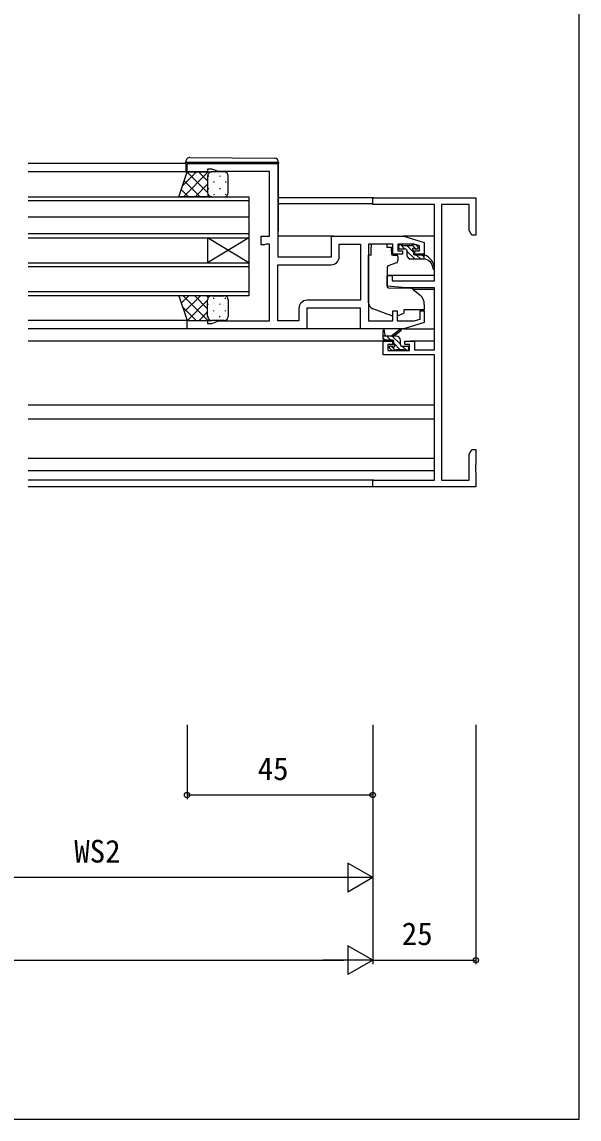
# Model space of a CAD drawing. Units: millimetres, scale not verified. Extents: x -437 to 438, y -281 to 278.
# Drawn here: x 303.2 to 438.2, y -281.1 to -15.3 of the extents above; entities that cross this region are included whole.
import ezdxf
from ezdxf.enums import TextEntityAlignment as Align

# ---------------------------------------------------------------- set-up
doc = ezdxf.new("R2010")
doc.units = ezdxf.units.MM
doc.header["$LTSCALE"] = 2
for name, color, linetype in [('0-2_YKK_11', 7, 'Continuous'), ('0-3_YKK_12', 2, 'Continuous'), ('0-4_YKK_13', 4, 'Continuous'), ('0-6_YKK_D', 6, 'Continuous'), ('0-7_YKK_ZWAK', 7, 'Continuous')]:
    doc.layers.add(name, color=color, linetype=linetype)
doc.styles.add('ＭＳ ゴシック', font='')
doc.styles.get('ＭＳ ゴシック').set_extended_font_data('MS Gothic')

msp = doc.modelspace()

# ---------------------------------------------------------------- linework, layer by layer
at = {"layer": '0-2_YKK_11'}
for points in [[(372.2, -89.603), (343.2, -89.603), (343.2, -87.603), (348.2, -87.603), (348.2, -88.303), (349.2, -88.303), (350.848, -87.703), (363.2, -87.703), (363.2, -69.103), (362.346, -69.103), (362.173, -69.203), (362, -69.303), (361.2, -69.303), (361.2, -67.203), (363.2, -67.203), (363.2, -51.503), (350.848, -51.503), (349.2, -50.903), (348.2, -50.903), (348.2, -51.603), (343.2, -51.603), (343.2, -49.603), (365.2, -49.603), (365.2, -72.203), (378.2, -72.203), (378.2, -67.203), (395.7, -67.203), (400.7, -68.703), (400.7, -71.503), (398.4, -71.503), (398.4, -70.703), (399.5, -70.703), (399.5, -69.491), (398.205, -69.103), (394.3, -69.103), (394.3, -70.703), (395.4, -70.703), (395.4, -71.503), (393.1, -71.503), (393.1, -69.103)], [(403.2, -59.533), (388.2, -59.533), (388.2, -57.903), (413.2, -57.903), (413.2, -66.903), (412.2, -66.903), (411.57, -65.811), (411.57, -59.533), (404.83, -59.533)], [(404.83, -59.533), (404.83, -126.273), (411.57, -126.273), (411.57, -119.994), (412.2, -118.903), (413.2, -118.903), (413.2, -122.444), (413.08, -122.628), (413.08, -123.177), (413.2, -123.361), (413.2, -123.444), (413.08, -123.628), (413.08, -124.177), (413.2, -124.361), (413.2, -127.903), (388.2, -127.903), (388.2, -126.273), (403.2, -126.273), (403.2, -95.903), (390.7, -95.903), (390.7, -92.603), (393, -92.603), (393, -93.403), (391.9, -93.403), (391.9, -94.903), (397.1, -94.903), (397.1, -93.403), (396, -93.403), (396, -92.603), (398.3, -92.603), (398.3, -94.703), (403.2, -94.703), (403.2, -79.703), (396.2, -79.703), (391.7, -79.309), (391.7, -76.703), (392.9, -76.703), (392.9, -78.003), (403.2, -78.003), (403.2, -59.533)], [(393.1, -69.103), (387.2, -69.103), (387.2, -87.703), (393.1, -87.703), (393.1, -85.303), (394.1, -85.303), (394.1, -87.703), (398.205, -87.703), (399.7, -87.254), (399.7, -85.303), (400.7, -85.303), (400.7, -88.103), (395.7, -89.603), (385.2, -89.603), (385.2, -84.603), (372.2, -84.603), (372.2, -89.603)], [(385.27, -69.103), (385.27, -82.703), (372.3, -82.703)], [(380.1, -72.103), (380.1, -69.103), (385.27, -69.103)], [(370.3, -84.703), (370.3, -87.703), (365.2, -87.703), (365.2, -74.103), (378.1, -74.103)]]:
    msp.add_lwpolyline(points, dxfattribs=at)
for centre, start, end in [((378.1, -72.103), 270.00001, 359.99999), ((372.3, -84.703), 90.00001, 179.99999)]:
    msp.add_arc(centre, 2, start, end, dxfattribs=at)
at = {"layer": '0-3_YKK_12'}
for p, q in [((342.9, -49.603), (304.7, -49.603)), ((343.7, -51.603), (304.7, -51.603)), ((304.7, -57.603), (358.2, -57.603)), ((358.2, -57.603), (358.2, -67.603)), ((388.5, -57.903), (365.4, -57.903)), ((358.2, -58.603), (304.7, -58.603)), ((388.2, -59.303), (365.4, -59.303)), ((358.2, -62.603), (304.7, -62.603)), ((358.2, -66.603), (304.7, -66.603)), ((304.7, -67.603), (358.2, -67.603)), ((348.2, -67.603), (348.2, -73.603)), ((358.2, -67.603), (348.2, -73.603)), ((358.2, -73.603), (348.2, -67.603)), ((358.2, -67.603), (358.2, -73.603)), ((378.7, -67.203), (365.2, -67.203)), ((403.2, -67.203), (395.627, -67.203)), ((304.7, -73.603), (358.2, -73.603)), ((358.2, -74.603), (304.7, -74.603)), ((403.2, -76.703), (391.7, -76.703)), ((304.7, -80.603), (358.2, -80.603)), ((403.2, -80.103), (398.077, -80.103)), ((343.7, -87.603), (304.7, -87.603)), ((343.7, -89.603), (304.7, -89.603)), ((391.7, -92.603), (304.7, -92.603)), ((403.2, -92.603), (397.3, -92.603)), ((403.2, -108.103), (304.7, -108.103)), ((403.2, -111.503), (304.7, -111.503)), ((403.2, -124.003), (304.7, -124.003)), ((388.5, -126.273), (304.7, -126.273)), ((388.5, -127.903), (304.7, -127.903))]:
    msp.add_line(p, q, dxfattribs=at)
msp.add_lwpolyline([(358.2, -73.603), (358.2, -81.603), (304.7, -81.603)], dxfattribs=at)
at = {"layer": '0-4_YKK_13'}
for p, q in [((342.9, -49.303), (342.9, -49.115)), ((343.404, -49.303), (342.9, -49.303)), ((342.9, -49.603), (342.9, -49.303)), ((342.9, -49.603), (342.9, -51.603)), ((364.904, -49.303), (343.404, -49.303)), ((343.909, -48.115), (364.409, -48.294)), ((365.4, -49.303), (365.4, -49.603)), ((365.4, -65.603), (365.4, -49.603)), ((345.503, -51.603), (342.048, -55.058)), ((348.332, -51.603), (342.332, -57.603)), ((348.2, -56.623), (343.195, -51.618)), ((348.2, -53.794), (346.008, -51.603)), ((348.2, -52.603), (348.2, -56.603)), ((348.2, -52.603), (348.2, -56.603)), ((348.29, -52.523), (348.29, -52.723)), ((348.887, -51.653), (348.837, -51.603)), ((352.2, -51.602), (349.2, -51.603)), ((351.12, -52.522), (351.12, -52.722)), ((353.2, -56.602), (353.2, -52.602)), ((346.351, -57.603), (342.488, -53.739)), ((348.2, -54.563), (345.16, -57.603)), ((348.29, -55.553), (348.29, -55.753)), ((349.705, -53.937), (349.705, -54.137)), ((351.12, -55.552), (351.12, -55.752)), ((352.535, -53.937), (352.535, -54.137)), ((343.523, -57.603), (341.781, -55.86)), ((348.395, -57.196), (347.989, -57.603)), ((349.18, -57.602), (349.18, -57.602)), ((349.2, -57.602), (352.2, -57.602)), ((349.705, -56.967), (349.705, -57.167)), ((352.535, -56.967), (352.535, -57.167)), ((391.6, -69.133), (387.8, -69.133)), ((387.8, -69.133), (387.8, -69.803)), ((387.8, -70.803), (387.8, -69.803)), ((387.8, -71.803), (387.8, -70.803)), ((391.6, -69.133), (391.6, -69.803)), ((391.6, -69.803), (392.77, -69.803)), ((392.77, -70.803), (392.77, -69.803)), ((392.77, -70.803), (392.77, -71.503)), ((394.5, -70.003), (394.5, -69.503)), ((394.8, -69.203), (395.3, -69.203)), ((396.2, -70.303), (394.8, -70.303)), ((394.913, -69.203), (396.013, -70.303)), ((395.5, -69.403), (397.6, -69.403)), ((396.46, -69.403), (398.1, -71.043)), ((396.5, -70.603), (396.5, -71.703)), ((396.5, -70.79), (398.413, -72.703)), ((397.662, -69.258), (398.707, -70.303)), ((397.8, -69.203), (398.4, -69.203)), ((398.1, -70.763), (398.1, -71.403)), ((398.4, -71.703), (400.7, -71.703)), ((398.9, -70.303), (398.561, -70.303)), ((398.612, -69.29), (399.112, -69.79)), ((398.76, -71.703), (399.76, -72.703)), ((400.107, -71.703), (400.7, -72.296)), ((387.8, -71.803), (387.2, -71.803)), ((387.2, -83.358), (387.2, -71.803)), ((393.971, -73.622), (391.971, -74.35)), ((393.07, -71.803), (394, -71.803)), ((394.3, -72.103), (394.3, -73.152)), ((391.7, -74.799), (391.7, -79.405)), ((391.917, -79.704), (397.303, -79.751)), ((343.623, -81.603), (341.806, -83.42)), ((348.232, -87.603), (342.232, -81.603)), ((346.451, -81.603), (342.513, -85.541)), ((348.2, -84.742), (345.06, -81.603)), ((348.355, -82.068), (347.889, -81.603)), ((349.2, -81.603), (352.2, -81.603)), ((349.705, -82.338), (349.705, -82.138)), ((352.535, -82.338), (352.535, -82.138)), ((397.937, -79.985), (399.628, -81.405)), ((345.403, -87.603), (342.098, -84.297)), ((348.2, -82.682), (343.28, -87.603)), ((348.2, -86.603), (348.2, -82.603)), ((348.2, -86.603), (348.2, -82.603)), ((348.29, -83.753), (348.29, -83.553)), ((351.12, -83.753), (351.12, -83.553)), ((353.2, -82.603), (353.2, -86.603)), ((392.828, -86.443), (388.191, -84.769)), ((400.7, -83.703), (400.7, -85.003)), ((348.2, -85.511), (346.108, -87.603)), ((348.29, -86.783), (348.29, -86.583)), ((348.965, -87.574), (348.937, -87.603)), ((352.2, -87.603), (349.2, -87.603)), ((349.705, -85.368), (349.705, -85.168)), ((351.12, -86.783), (351.12, -86.583)), ((352.535, -85.368), (352.535, -85.168)), ((394.394, -86.409), (395.7, -85.8)), ((395.7, -85.303), (395.7, -85.8)), ((385.7, -89.603), (371.7, -89.603)), ((390.7, -92.103), (390.7, -90.103)), ((391, -90.276), (391.199, -91.403)), ((392.6, -91.403), (394.818, -89.72)), ((393.2, -91.403), (395.019, -90.002)), ((395.627, -89.603), (403.2, -89.603)), ((393.9, -91.403), (390.7, -91.403)), ((391.239, -92.403), (390.7, -91.863)), ((393, -92.403), (391, -92.403)), ((392.586, -92.403), (391.586, -91.403)), ((394.9, -93.369), (392.933, -91.403)), ((393.3, -93.342), (393.3, -92.703)), ((394.744, -91.867), (394.436, -91.558)), ((394.9, -93.503), (394.9, -92.403)), ((392.788, -94.815), (392.288, -94.315)), ((392.5, -93.803), (392.839, -93.803)), ((393.708, -94.871), (392.639, -93.803)), ((393.6, -94.903), (393, -94.903)), ((394.886, -94.703), (393.3, -93.116)), ((395.9, -94.703), (393.8, -94.703)), ((395.2, -93.803), (396.6, -93.803)), ((396.433, -94.903), (395.333, -93.803)), ((396.6, -94.903), (396.1, -94.903)), ((396.884, -94.007), (396.696, -93.818)), ((396.9, -94.103), (396.9, -94.603)), ((304.7, -121.003), (403.2, -121.003))]:
    msp.add_line(p, q, dxfattribs=at)
for points in [[(365.4, -49.294), (365.4, -49.303), (364.904, -49.303)], [(349.2, -57.602), (341.2, -57.603), (343.2, -51.603), (349.2, -51.603)], [(397.5, -72.703), (400.7, -72.703), (400.7, -71.703)], [(349.2, -81.603), (341.2, -81.602), (343.2, -87.603), (349.2, -87.603)], [(400.7, -85.003), (395.7, -85.003), (395.7, -85.303)]]:
    msp.add_lwpolyline(points, dxfattribs=at)
for centre, radius, start, end in [((343.9, -49.115), 1, 89.5, 180), ((364.4, -49.294), 1, 0, 89.5), ((349.2, -52.603), 1, 90.0001, 180.0001), ((349.2, -52.603), 1, 90.0001, 180.0001), ((352.2, -52.602), 1, 0.0001, 90.0001), ((349.2, -56.602), 1, 180.0001, 270.0001), ((349.2, -56.602), 1, 180.0001, 270.0001), ((352.2, -56.602), 1, 270.0001, 0.0001), ((364.9, -65.603), 0.5, 306.86983, 0), ((393.07, -71.503), 0.3, 180, 270), ((394.8, -69.503), 0.3, 90, 180), ((394.8, -70.003), 0.3, 180, 270), ((395.3, -69.403), 0.2, 0, 90), ((396.2, -70.603), 0.3, 0, 90), ((397.5, -71.703), 1, 180, 270), ((397.8, -69.403), 0.2, 90, 180), ((398.1, -70.303), 0.25, 33.05573, 236.94427), ((397.8, -70.763), 0.3, 0, 56.94427), ((398.4, -71.403), 0.3, 180, 270), ((398.561, -70.003), 0.3, 213.05573, 270), ((398.4, -69.503), 0.3, 45, 90), ((398.9, -70.003), 0.3, 270, 45), ((399.443, -75.245), 3.76, 4.68683, 70.45854), ((392.2, -74.799), 0.5, 110, 180), ((393.8, -73.152), 0.5, 290, 0), ((394, -72.103), 0.3, 0, 90), ((400.406, -75.089), 2.405, 0.53215, 82.97491), ((403, -75.003), 0.2, 198.82917, 18.74365), ((392, -79.405), 0.3, 180, 269.5), ((349.2, -82.603), 1, 89.9999, 179.9999), ((349.2, -82.603), 1, 89.9999, 179.9999), ((352.2, -82.603), 1, 359.9999, 89.9999), ((397.294, -80.751), 1, 50, 89.5), ((397.7, -83.703), 3, 0, 50), ((388.7, -83.358), 1.5, 180, 250.14674), ((349.2, -86.603), 1, 179.9999, 269.9999), ((349.2, -86.603), 1, 179.9999, 269.9999), ((352.2, -86.603), 1, 269.9999, 359.9999), ((393.168, -85.503), 1, 250.14674, 266.11316), ((393.971, -85.503), 1, 277.40692, 295), ((390.9, -90.103), 0.2, 300, 180), ((395, -89.803), 0.2, 275.58289, 155.58289), ((391, -92.103), 0.3, 180, 270), ((393, -92.703), 0.3, 0, 90), ((393.9, -92.403), 1, 0, 90), ((392.5, -94.103), 0.3, 90, 225), ((393, -94.603), 0.3, 225, 270), ((392.839, -94.103), 0.3, 33.05573, 90), ((393.3, -93.803), 0.25, 213.05573, 56.94427), ((393.6, -93.342), 0.3, 180, 236.94427), ((393.6, -94.703), 0.2, 270, 0), ((395.2, -93.503), 0.3, 180, 270), ((396.1, -94.703), 0.2, 180, 270), ((396.6, -94.103), 0.3, 0, 90), ((396.6, -94.603), 0.3, 270, 0)]:
    msp.add_arc(centre, radius, start, end, dxfattribs=at)
at = {"layer": '0-6_YKK_D'}
for p, q in [((343.2, -185.6), (343.2, -203.6)), ((388.2, -185.6), (388.2, -243.6)), ((388.2, -185.6), (388.2, -243.6)), ((388.2, -185.6), (388.2, -203.6)), ((388.2, -185.6), (388.2, -223.6)), ((413.2, -185.6), (413.2, -243.6)), ((388.2, -202.6), (343.2, -202.6)), ((388.2, -222.6), (382.138, -219.1)), ((382.138, -219.1), (382.138, -226.1)), ((381.2, -222.6), (270.2, -222.6)), ((388.2, -222.6), (376.076, -222.6)), ((388.2, -222.6), (382.138, -226.1)), ((388.2, -242.6), (382.138, -239.1)), ((382.138, -239.1), (382.138, -246.1)), ((-91.8, -242.6), (381.2, -242.6)), ((388.2, -242.6), (376.076, -242.6)), ((388.2, -242.6), (382.138, -246.1)), ((388.2, -242.6), (413.2, -242.6))]:
    msp.add_line(p, q, dxfattribs=at)
for centre in [(343.2, -202.6), (388.2, -202.6), (413.2, -242.6)]:
    msp.add_circle(centre, 0.637, dxfattribs=at)
at = {"layer": '0-7_YKK_ZWAK'}
msp.add_lwpolyline([(-436.8, -281.1), (438.2, -281.1), (438.2, 243.9)], dxfattribs=at)

# ---------------------------------------------------------------- texts
at = {"layer": '0-6_YKK_D', "style": 'ＭＳ ゴシック'}
for s, p in [('45', (360.331, -200.6)), ('WS2', (315.878, -220.6)), ('25', (395.245, -240.6))]:
    msp.add_text(s, height=5.499, dxfattribs=at).set_placement(p, align=Align.BOTTOM_LEFT)

doc.saveas('drawing.dxf')
